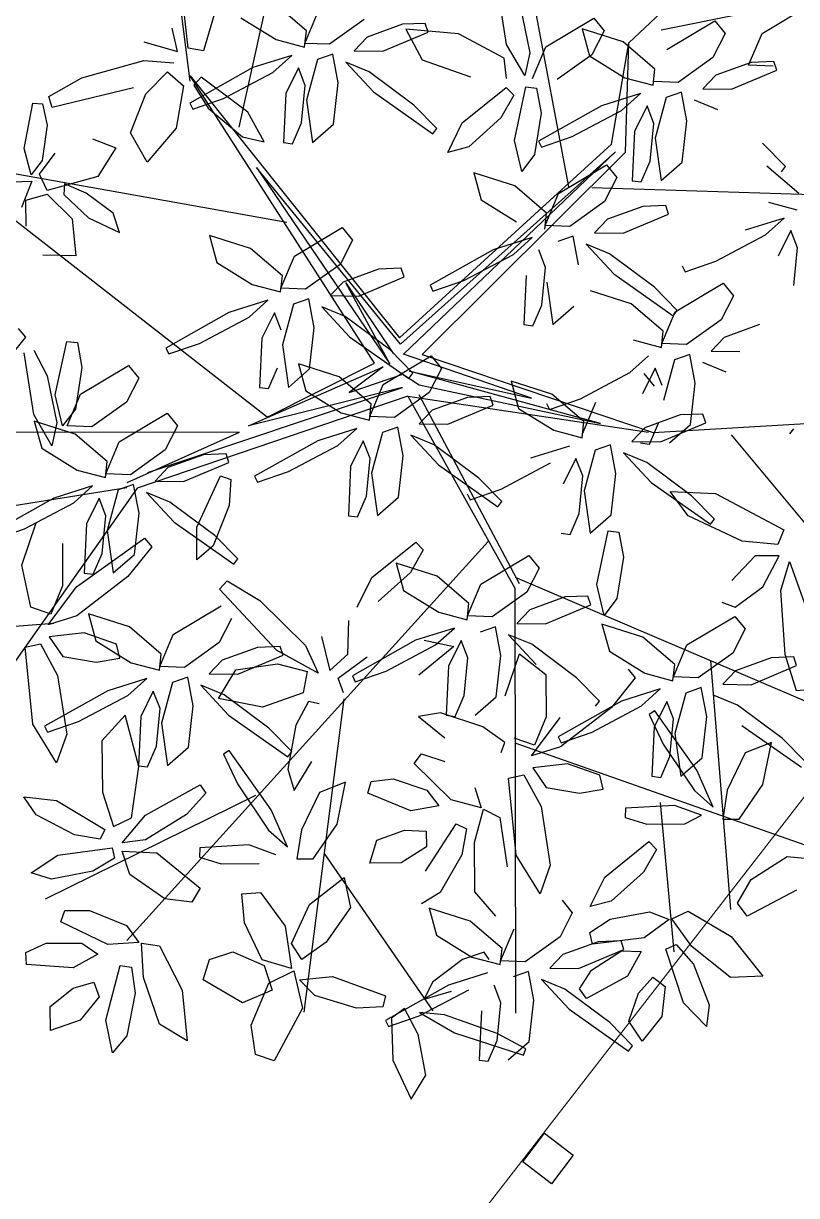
# Model space of a CAD drawing. Header units: metres. Extents: x 141303 to 146299, y 125960 to 127091.
# Drawn here: x 145064 to 145070.43, y 126083.47 to 126093.21 of the extents above; entities that cross this region are included whole.
import ezdxf

# ---------------------------------------------------------------- set-up
doc = ezdxf.new("R2010")
doc.units = ezdxf.units.M
doc.header["$MEASUREMENT"] = 0
doc.layers.add('ELEVATION', color=7, linetype='Continuous', lineweight=20)
doc.layers.add('new column', color=4, linetype='Continuous', lineweight=25)
doc.layers.add('FURNITURE', color=6, linetype='Continuous')
doc.layers.get('0').off()

# ---------------------------------------------------------------- blocks, each defined once
blk = doc.blocks.new('tree_plan2-flat-1')
at = {"color": 44}
for p, q in [((-5639.91, 1975.06), (-5672.85, 2124.6)), ((-5743.04, 1990.53), (-5718.69, 2119.45)), ((-5758.8, 2004.28), (-5774.56, 2103.98)), ((-5622.6, 2020.5), (-5588.52, 2054.58)), ((-5612.69, 2024.9), (-5561.12, 2036.94)), ((-5627.02, 1988.81), (-5622.6, 2020.5)), ((-5622.6, 1986.42), (-5622.6, 2020.5)), ((-5698.64, 1918.33), (-5758.8, 2006)), ((-5758.8, 2006), (-5691.11, 1926.39)), ((-5691.11, 1926.39), (-5627.02, 1988.81)), ((-5727.29, 1961.3), (-5880.56, 1983.65)), ((-5625.7, 1986.4), (-5690.77, 1924.45)), ((-5689.73, 1921.33), (-5625.7, 1986.4)), ((-5683.96, 1921.49), (-5622.6, 1986.42)), ((-5690.77, 1924.45), (-5737.25, 1978.12)), ((-5737.25, 1978.12), (-5693.89, 1918.26)), ((-5632.75, 1975.06), (-5545.37, 1975.06)), ((-5731.56, 1900.45), (-5814.67, 1961.3)), ((-5693.89, 1918.26), (-5708.36, 1943.04)), ((-5708.36, 1943.04), (-5692.85, 1921.33)), ((-5649.49, 1908.94), (-5689.73, 1921.33)), ((-5683.96, 1921.49), (-5611.26, 1899.42)), ((-5737.25, 1897.59), (-5695.92, 1917.22)), ((-5731.56, 1900.45), (-5698.64, 1918.33)), ((-5695.92, 1917.22), (-5706.28, 1908.94)), ((-5706.28, 1908.94), (-5689.73, 1915.14)), ((-5689.73, 1915.14), (-5684.58, 1912.01)), ((-5687.7, 1916.18), (-5649.49, 1908.94)), ((-5627.79, 1901.71), (-5687.7, 1916.18)), ((-5768.22, 1882.08), (-5689.73, 1911.02)), ((-5689.73, 1911.02), (-5737.25, 1897.59)), ((-5684.58, 1912.01), (-5627.79, 1901.71)), ((-5687.99, 1908.29), (-5771.37, 1877.06)), ((-5687.99, 1908.29), (-5652.8, 1849.57)), ((-5687.99, 1908.29), (-5612.69, 1899.42)), ((-5684.58, 1908.94), (-5651.52, 1851.11)), ((-5611.26, 1899.42), (-5553.96, 1904.58)), ((-5586.91, 1899.42), (-5512.42, 1815.19)), ((-5893.45, 1890.83), (-5740.04, 1895.54)), ((-5774.56, 1878.79), (-5740.04, 1895.54)), ((-5774.56, 1877.08), (-5881.99, 1856.45)), ((-5771.37, 1877.06), (-5836.15, 1779.1)), ((-5661.62, 1863.88), (-5770.26, 1736.12)), ((-5652.8, 1853.01), (-5521.01, 1801.44)), ((-5652.8, 1849.57), (-5648.5, 1717.21)), ((-5796.04, 1834.1), (-5876.26, 1825.51)), ((-5591.2, 1828.95), (-5582.61, 1751.59)), ((-5704.98, 1813.45), (-5714.4, 1715.5)), ((-5651.37, 1801.44), (-5553.96, 1770.5)), ((-5731.58, 1782.53), (-5796.04, 1748.16)), ((-5605.53, 1784.25), (-5599.8, 1737.84)), ((-5709.62, 1765.15), (-5674.29, 1717.21))]:
    blk.add_line(p, q, dxfattribs=at)
at = {"color": 62}
for p, q in [((-5660.62, 2018.8), (-5664.28, 2037.99)), ((-5656.82, 2031.02), (-5653.35, 2016.41)), ((-5648.35, 2018.49), (-5633.68, 2027.87)), ((-5633.68, 2027.87), (-5630.37, 2024.03)), ((-5693.19, 2024.09), (-5704.13, 2019.73)), ((-5686.13, 2024.57), (-5693.19, 2024.09)), ((-5685.19, 2021.91), (-5686.13, 2024.57)), ((-5624.41, 2020.78), (-5637.27, 2024.42)), ((-5637.27, 2024.42), (-5634.68, 2016.07)), ((-5630.37, 2024.03), (-5633.95, 2016.42)), ((-5699.12, 2015.52), (-5685.19, 2021.91)), ((-5675.67, 2021.64), (-5692.11, 2022.58)), ((-5692.11, 2022.58), (-5686.79, 2013.19)), ((-5661.2, 2014.47), (-5675.67, 2021.64)), ((-5654.69, 2009.27), (-5660.62, 2018.8)), ((-5653.35, 2016.41), (-5654.69, 2009.27)), ((-5652.23, 2008.43), (-5648.35, 2018.49)), ((-5633.95, 2016.42), (-5644.54, 2008.37)), ((-5708.01, 2015.37), (-5699.12, 2015.52)), ((-5686.79, 2013.19), (-5671.57, 2008.37)), ((-5660.35, 2008.26), (-5661.2, 2014.47)), ((-5673.66, 1993.96), (-5660.33, 2005.43)), ((-5660.33, 2005.43), (-5657.9, 2003.1)), ((-5657.28, 1989.01), (-5654.24, 2005.75)), ((-5654.24, 2005.75), (-5650.87, 2005.48)), ((-5650.87, 2005.48), (-5649.22, 1997.75)), ((-5728.92, 2001.42), (-5729.14, 1986.1)), ((-5701.61, 2002.76), (-5682.72, 1990.32)), ((-5657.9, 2003.1), (-5661.67, 1995.88)), ((-5722.38, 1999.56), (-5720.13, 1986.39)), ((-5649.22, 1997.75), (-5650.85, 1984.78)), ((-5630.46, 2000.66), (-5649.81, 1988.96)), ((-5639.29, 1990.76), (-5624.17, 1999.39)), ((-5677.91, 1984.63), (-5673.66, 1993.96)), ((-5661.67, 1995.88), (-5671.42, 1986.53)), ((-5726.34, 1985.8), (-5723.73, 1992.38)), ((-5720.13, 1986.39), (-5713.71, 1992.32)), ((-5682.72, 1990.32), (-5681.51, 1991.99)), ((-5648.82, 1987.15), (-5639.29, 1990.76)), ((-5654.67, 1979.4), (-5657.28, 1989.01)), ((-5649.81, 1988.96), (-5648.82, 1987.15)), ((-5729.14, 1986.1), (-5726.34, 1985.8)), ((-5671.42, 1986.53), (-5677.91, 1984.63)), ((-5650.85, 1984.78), (-5654.67, 1979.4)), ((-5642.98, 1972.9), (-5628.32, 1982.27)), ((-5628.32, 1982.27), (-5625, 1978.44)), ((-5656.74, 1974.9), (-5669.6, 1978.54)), ((-5669.6, 1978.54), (-5667.01, 1970.19)), ((-5625, 1978.44), (-5628.58, 1970.82)), ((-5646.53, 1966.69), (-5656.74, 1974.9)), ((-5646.86, 1962.83), (-5642.98, 1972.9)), ((-5667.01, 1970.19), (-5655.8, 1963.71)), ((-5628.58, 1970.82), (-5639.18, 1962.78)), ((-5646.93, 1961.64), (-5646.53, 1966.69)), ((-5627.55, 1965.35), (-5631.43, 1960.99)), ((-5639.18, 1962.78), (-5646.86, 1962.83)), ((-5724.66, 1950.81), (-5710, 1960.18)), ((-5710, 1960.18), (-5706.68, 1956.35)), ((-5650.84, 1958.93), (-5662.8, 1954.77)), ((-5656.5, 1953.5), (-5650.84, 1958.93)), ((-5638.06, 1959.74), (-5642.79, 1957.93)), ((-5636.1, 1950.85), (-5638.06, 1959.74)), ((-5626.59, 1954.6), (-5633.93, 1957.38)), ((-5633.93, 1957.38), (-5625.03, 1948.38)), ((-5706.68, 1956.35), (-5710.27, 1948.73)), ((-5662.8, 1954.77), (-5682.14, 1943.07)), ((-5646.39, 1949.74), (-5648.65, 1955.13)), ((-5728.21, 1944.6), (-5738.43, 1952.81)), ((-5728.54, 1940.74), (-5724.66, 1950.81)), ((-5671.63, 1944.87), (-5656.5, 1953.5)), ((-5710.27, 1948.73), (-5720.86, 1940.68)), ((-5698.3, 1947.62), (-5709.23, 1943.26)), ((-5691.24, 1948.1), (-5698.3, 1947.62)), ((-5690.3, 1945.44), (-5691.24, 1948.1)), ((-5728.61, 1939.55), (-5728.21, 1944.6)), ((-5709.23, 1943.26), (-5713.12, 1938.9)), ((-5704.22, 1939.04), (-5690.3, 1945.44)), ((-5682.14, 1943.07), (-5681.16, 1941.26)), ((-5681.16, 1941.26), (-5671.63, 1944.87)), ((-5737.48, 1941.61), (-5728.61, 1939.55)), ((-5720.86, 1940.68), (-5728.54, 1940.74)), ((-5732.52, 1936.84), (-5744.48, 1932.68)), ((-5738.18, 1931.41), (-5732.52, 1936.84)), ((-5724.47, 1935.84), (-5727.48, 1923.09)), ((-5719.74, 1937.65), (-5724.47, 1935.84)), ((-5717.79, 1928.76), (-5719.74, 1937.65)), ((-5713.12, 1938.9), (-5704.22, 1939.04)), ((-5730.34, 1933.03), (-5734.03, 1924.94)), ((-5728.07, 1927.65), (-5730.34, 1933.03)), ((-5708.27, 1932.51), (-5715.61, 1935.29)), ((-5715.61, 1935.29), (-5706.71, 1926.28)), ((-5693.97, 1922.57), (-5708.27, 1932.51)), ((-5718.81, 1915.85), (-5717.79, 1928.76)), ((-5734.03, 1924.94), (-5734.25, 1909.62)), ((-5706.71, 1926.28), (-5687.83, 1913.85)), ((-5727.48, 1923.09), (-5725.24, 1909.91)), ((-5695.73, 1911.72), (-5681.07, 1921.09)), ((-5686.62, 1915.52), (-5693.97, 1922.57)), ((-5681.07, 1921.09), (-5677.75, 1917.26)), ((-5709.5, 1913.72), (-5722.35, 1917.36)), ((-5722.35, 1917.36), (-5719.76, 1909.01)), ((-5677.75, 1917.26), (-5681.34, 1909.64)), ((-5731.44, 1909.33), (-5728.84, 1915.91)), ((-5725.24, 1909.91), (-5718.81, 1915.85)), ((-5699.28, 1905.52), (-5709.5, 1913.72)), ((-5687.83, 1913.85), (-5686.62, 1915.52)), ((-5699.61, 1901.65), (-5695.73, 1911.72)), ((-5734.25, 1909.62), (-5731.44, 1909.33)), ((-5719.76, 1909.01), (-5708.55, 1902.53)), ((-5681.34, 1909.64), (-5691.93, 1901.6)), ((-5669.37, 1908.53), (-5680.3, 1904.17)), ((-5675.29, 1899.96), (-5661.37, 1906.35)), ((-5662.31, 1909.01), (-5669.37, 1908.53)), ((-5661.37, 1906.35), (-5662.31, 1909.01)), ((-5699.68, 1900.46), (-5699.28, 1905.52)), ((-5680.3, 1904.17), (-5684.19, 1899.81)), ((-5762.75, 1900.7), (-5759.43, 1896.87)), ((-5708.55, 1902.53), (-5699.68, 1900.46)), ((-5691.93, 1901.6), (-5699.61, 1901.65)), ((-5684.19, 1899.81), (-5675.29, 1899.96)), ((-5759.43, 1896.87), (-5763.02, 1889.25)), ((-5703.59, 1897.75), (-5715.55, 1893.59)), ((-5709.25, 1892.32), (-5703.59, 1897.75)), ((-5695.54, 1896.75), (-5698.55, 1884)), ((-5690.81, 1898.56), (-5695.54, 1896.75)), ((-5688.86, 1889.67), (-5690.81, 1898.56)), ((-5679.34, 1893.42), (-5686.68, 1896.2)), ((-5686.68, 1896.2), (-5677.78, 1887.2)), ((-5715.55, 1893.59), (-5734.9, 1881.9)), ((-5724.38, 1883.69), (-5709.25, 1892.32)), ((-5701.41, 1893.95), (-5705.1, 1885.85)), ((-5699.14, 1888.57), (-5701.41, 1893.95)), ((-5665.05, 1883.48), (-5679.34, 1893.42)), ((-5751.05, 1888.14), (-5761.98, 1883.78)), ((-5743.99, 1888.62), (-5751.05, 1888.14)), ((-5743.05, 1885.96), (-5743.99, 1888.62)), ((-5699.91, 1876.82), (-5699.14, 1888.57)), ((-5689.88, 1876.76), (-5688.86, 1889.67)), ((-5756.97, 1879.56), (-5743.05, 1885.96)), ((-5705.1, 1885.85), (-5705.32, 1870.54)), ((-5752.42, 1865.54), (-5745.5, 1881.71)), ((-5745.5, 1881.71), (-5742.29, 1880.68)), ((-5742.29, 1880.68), (-5742.5, 1872.54)), ((-5734.9, 1881.9), (-5733.91, 1880.08)), ((-5733.91, 1880.08), (-5724.38, 1883.69)), ((-5698.55, 1884), (-5696.31, 1870.83)), ((-5765.87, 1879.42), (-5756.97, 1879.56)), ((-5668.53, 1878.5), (-5667.54, 1876.68)), ((-5768.36, 1875.81), (-5759.46, 1866.8)), ((-5702.51, 1870.24), (-5699.91, 1876.82)), ((-5696.31, 1870.83), (-5689.88, 1876.76)), ((-5746.73, 1863.09), (-5761.03, 1873.03)), ((-5742.5, 1872.54), (-5747.14, 1859.85)), ((-5705.32, 1870.54), (-5702.51, 1870.24)), ((-5759.46, 1866.8), (-5740.58, 1854.37)), ((-5752.14, 1855.29), (-5752.42, 1865.54)), ((-5739.37, 1856.04), (-5746.73, 1863.09)), ((-5697.45, 1851.49), (-5684.13, 1862.97)), ((-5684.13, 1862.97), (-5681.69, 1860.63)), ((-5747.14, 1859.85), (-5752.14, 1855.29)), ((-5681.69, 1860.63), (-5685.46, 1853.41)), ((-5740.58, 1854.37), (-5739.37, 1856.04)), ((-5677.16, 1852.54), (-5690.02, 1856.18)), ((-5690.02, 1856.18), (-5687.43, 1847.83)), ((-5701.71, 1842.16), (-5697.45, 1851.49)), ((-5685.46, 1853.41), (-5695.21, 1844.06)), ((-5666.95, 1844.34), (-5677.16, 1852.54)), ((-5744.77, 1846.46), (-5742.42, 1849.14)), ((-5742.42, 1849.14), (-5732.1, 1843.3)), ((-5687.43, 1847.83), (-5676.22, 1841.35)), ((-5667.28, 1840.47), (-5663.4, 1850.54)), ((-5726.37, 1828.02), (-5744.77, 1846.46)), ((-5667.35, 1839.29), (-5666.95, 1844.34)), ((-5758.7, 1831.85), (-5744.03, 1841.22)), ((-5732.1, 1843.3), (-5717.42, 1829.66)), ((-5676.22, 1841.35), (-5667.35, 1839.29)), ((-5740.71, 1837.39), (-5744.3, 1829.77)), ((-5762.24, 1825.64), (-5772.46, 1833.85)), ((-5762.58, 1821.78), (-5758.7, 1831.85)), ((-5744.3, 1829.77), (-5754.89, 1821.72)), ((-5732.33, 1828.66), (-5743.27, 1824.3)), ((-5738.26, 1820.08), (-5724.33, 1826.48)), ((-5725.27, 1829.14), (-5732.33, 1828.66)), ((-5724.33, 1826.48), (-5725.27, 1829.14)), ((-5771.51, 1822.65), (-5762.65, 1820.59)), ((-5762.65, 1820.59), (-5762.24, 1825.64)), ((-5743.27, 1824.3), (-5747.15, 1819.94)), ((-5738.91, 1821.5), (-5725.96, 1823.71)), ((-5754.89, 1821.72), (-5762.58, 1821.78)), ((-5753.77, 1818.69), (-5758.51, 1816.88)), ((-5751.82, 1809.8), (-5753.77, 1818.69)), ((-5747.15, 1819.94), (-5738.26, 1820.08)), ((-5743.96, 1812.34), (-5738.91, 1821.5)), ((-5758.51, 1816.88), (-5761.52, 1804.13)), ((-5742.31, 1813.55), (-5749.65, 1816.33)), ((-5749.65, 1816.33), (-5740.75, 1807.32)), ((-5717.75, 1814.99), (-5730.25, 1810.08)), ((-5787.34, 1803.82), (-5772.22, 1812.45)), ((-5762.11, 1808.69), (-5764.37, 1814.07)), ((-5730.25, 1810.08), (-5743.96, 1812.34)), ((-5728.01, 1803.61), (-5742.31, 1813.55)), ((-5762.87, 1796.95), (-5762.11, 1808.69)), ((-5752.85, 1796.89), (-5751.82, 1809.8)), ((-5772.87, 1806.23), (-5779.87, 1798.01)), ((-5768.13, 1790.46), (-5772.87, 1806.23)), ((-5768.06, 1805.98), (-5768.28, 1790.66)), ((-5761.52, 1804.13), (-5759.27, 1790.96)), ((-5740.75, 1807.32), (-5721.86, 1794.89)), ((-5719.67, 1804.8), (-5721.72, 1791.02)), ((-5793.8, 1790.8), (-5801.58, 1802.6)), ((-5797.86, 1802.02), (-5796.87, 1800.21)), ((-5796.87, 1800.21), (-5787.34, 1803.82)), ((-5720.65, 1796.56), (-5728.01, 1803.61)), ((-5790.88, 1799.75), (-5793.8, 1790.8)), ((-5779.87, 1798.01), (-5779.18, 1782.06)), ((-5765.48, 1790.37), (-5762.87, 1796.95)), ((-5759.27, 1790.96), (-5752.85, 1796.89)), ((-5740.21, 1796.25), (-5741.9, 1795.08)), ((-5741.9, 1795.08), (-5737.31, 1785.99)), ((-5726.53, 1778.25), (-5740.21, 1796.25)), ((-5721.86, 1794.89), (-5720.65, 1796.56)), ((-5769.9, 1774.4), (-5768.13, 1790.46)), ((-5768.28, 1790.66), (-5765.48, 1790.37)), ((-5721.72, 1791.02), (-5719.54, 1784.44)), ((-5737.31, 1785.99), (-5727.13, 1771.85)), ((-5765.64, 1775.35), (-5748.86, 1785.35)), ((-5747.01, 1782.76), (-5752.86, 1775.96)), ((-5748.86, 1785.35), (-5747.01, 1782.76)), ((-5799.65, 1774.43), (-5803.66, 1779.89)), ((-5803.66, 1779.89), (-5793.44, 1779.08)), ((-5793.44, 1779.08), (-5778.1, 1770.5)), ((-5779.18, 1782.06), (-5775.44, 1771.48)), ((-5772.56, 1766.51), (-5765.64, 1775.35)), ((-5752.86, 1775.96), (-5765.39, 1767.69)), ((-5721.14, 1766.79), (-5726.53, 1778.25)), ((-5787.53, 1768.48), (-5799.65, 1774.43)), ((-5775.44, 1771.48), (-5769.9, 1774.4)), ((-5727.13, 1771.85), (-5721.14, 1766.79)), ((-5779.46, 1767.41), (-5787.53, 1768.48)), ((-5778.1, 1770.5), (-5779.46, 1767.41)), ((-5765.39, 1767.69), (-5772.56, 1766.51)), ((-5733.13, 1767.04), (-5748.38, 1765.64)), ((-5800.62, 1756.26), (-5792.48, 1762)), ((-5794.25, 1754.51), (-5800.62, 1756.26)), ((-5801.51, 1731.41), (-5795.33, 1734.5)), ((-5801.18, 1727.66), (-5801.51, 1731.41)), ((-5793.07, 1707.34), (-5793.46, 1714.81))]:
    blk.add_line(p, q, dxfattribs=at)
at = {"color": 60}
for p, q in [((-5748.85, 2037.25), (-5754.88, 2013.9)), ((-5723.1, 2021.08), (-5733.32, 2029.28)), ((-5723.44, 2017.21), (-5719.56, 2027.28)), ((-5759.7, 2014.64), (-5761.33, 2025.74)), ((-5743.59, 2024.57), (-5732.37, 2018.09)), ((-5705.16, 2025.21), (-5715.75, 2017.16)), ((-5763.03, 2013.47), (-5764.89, 2020.71)), ((-5723.51, 2016.03), (-5723.1, 2021.08)), ((-5704.13, 2019.73), (-5708.01, 2015.37)), ((-5773.62, 2016.11), (-5763.03, 2013.47)), ((-5732.37, 2018.09), (-5723.51, 2016.03)), ((-5715.75, 2017.16), (-5723.44, 2017.21)), ((-5754.88, 2013.9), (-5759.7, 2014.64)), ((-5727.42, 2013.31), (-5739.37, 2009.15)), ((-5733.08, 2007.88), (-5727.42, 2013.31)), ((-5719.37, 2012.31), (-5722.38, 1999.56)), ((-5714.63, 2014.12), (-5719.37, 2012.31)), ((-5712.68, 2005.23), (-5714.63, 2014.12)), ((-5792.51, 2004.31), (-5773.4, 2010.36)), ((-5773.4, 2010.36), (-5764, 2009.87)), ((-5739.37, 2009.15), (-5758.72, 1997.46)), ((-5725.23, 2009.51), (-5728.92, 2001.42)), ((-5722.97, 2004.13), (-5725.23, 2009.51)), ((-5703.17, 2008.99), (-5710.51, 2011.76)), ((-5710.51, 2011.76), (-5701.61, 2002.76)), ((-5688.87, 1999.04), (-5703.17, 2008.99)), ((-5772.43, 1999.99), (-5765.98, 2007.05)), ((-5765.98, 2007.05), (-5760.8, 2002.83)), ((-5755.38, 2005.66), (-5757.56, 2003.09)), ((-5740.53, 1995.24), (-5755.38, 2005.66)), ((-5748.2, 1999.25), (-5733.08, 2007.88)), ((-5713.71, 1992.32), (-5712.68, 2005.23)), ((-5802.68, 1998.21), (-5792.51, 2004.31)), ((-5776.39, 2001.76), (-5801.5, 1994.85)), ((-5760.8, 2002.83), (-5762.7, 1989.54)), ((-5757.56, 2003.09), (-5752.89, 1996.13)), ((-5723.73, 1992.38), (-5722.97, 2004.13)), ((-5801.5, 1994.85), (-5802.68, 1998.21)), ((-5776.9, 1987.63), (-5772.43, 1999.99)), ((-5757.73, 1995.64), (-5748.2, 1999.25)), ((-5681.51, 1991.99), (-5688.87, 1999.04)), ((-5809.86, 1981.71), (-5807.5, 1996)), ((-5807.5, 1996), (-5804.49, 1995.82)), ((-5804.49, 1995.82), (-5802.87, 1989.27)), ((-5758.72, 1997.46), (-5757.73, 1995.64)), ((-5752.89, 1996.13), (-5741.91, 1987.55)), ((-5735.11, 1986.2), (-5740.53, 1995.24)), ((-5802.87, 1989.27), (-5804.05, 1978.22)), ((-5771.43, 1978.72), (-5776.9, 1987.63)), ((-5762.7, 1989.54), (-5771.43, 1978.72)), ((-5741.91, 1987.55), (-5735.11, 1986.2)), ((-5788.64, 1985.4), (-5781.27, 1982.84)), ((-5807.34, 1973.58), (-5809.86, 1981.71)), ((-5804.79, 1973.94), (-5800.12, 1980.59)), ((-5781.27, 1982.84), (-5786.62, 1973.77)), ((-5804.05, 1978.22), (-5807.34, 1973.58)), ((-5802.22, 1968.92), (-5804.79, 1973.94)), ((-5786.62, 1973.77), (-5802.22, 1968.92)), ((-5813.28, 1971.25), (-5807.13, 1971.64)), ((-5807.13, 1971.64), (-5810.09, 1963.41)), ((-5796.87, 1971.12), (-5797.03, 1967.78)), ((-5790.12, 1968.44), (-5796.87, 1971.12)), ((-5781.48, 1962.46), (-5790.12, 1968.44)), ((-5808.83, 1965.69), (-5802.16, 1967.74)), ((-5808.44, 1957.63), (-5808.83, 1965.69)), ((-5802.16, 1967.74), (-5794.14, 1960.34)), ((-5797.03, 1967.78), (-5789.08, 1960.79)), ((-5779.28, 1956.48), (-5781.48, 1962.46)), ((-5794.14, 1960.34), (-5792.73, 1948.85)), ((-5789.08, 1960.79), (-5779.28, 1956.48)), ((-5738.43, 1952.81), (-5751.28, 1956.45)), ((-5751.28, 1956.45), (-5748.69, 1948.1)), ((-5792.73, 1948.85), (-5802.92, 1948.68)), ((-5748.69, 1948.1), (-5737.48, 1941.61)), ((-5744.48, 1932.68), (-5763.82, 1920.98)), ((-5753.31, 1922.78), (-5738.18, 1931.41)), ((-5809.91, 1925.68), (-5807.56, 1922.99)), ((-5807.56, 1922.99), (-5814.72, 1913.54)), ((-5797.77, 1905.36), (-5794.72, 1922.1)), ((-5794.72, 1922.1), (-5791.35, 1921.83)), ((-5791.35, 1921.83), (-5789.71, 1914.1)), ((-5763.82, 1920.98), (-5762.84, 1919.17)), ((-5762.84, 1919.17), (-5753.31, 1922.78)), ((-5804.23, 1898.99), (-5807.88, 1918.18)), ((-5804.81, 1919.02), (-5800.43, 1911.21)), ((-5789.71, 1914.1), (-5791.33, 1901.13)), ((-5789.87, 1905.85), (-5775.21, 1915.23)), ((-5775.21, 1915.23), (-5771.89, 1911.39)), ((-5800.43, 1911.21), (-5796.95, 1896.6)), ((-5771.89, 1911.39), (-5775.47, 1903.78)), ((-5795.16, 1895.75), (-5797.77, 1905.36)), ((-5793.75, 1895.78), (-5789.87, 1905.85)), ((-5775.47, 1903.78), (-5786.07, 1895.73)), ((-5798.29, 1889.46), (-5804.23, 1898.99)), ((-5791.33, 1901.13), (-5795.16, 1895.75)), ((-5777.42, 1891.33), (-5762.75, 1900.7)), ((-5791.18, 1893.33), (-5804.04, 1896.97)), ((-5804.04, 1896.97), (-5801.45, 1888.62)), ((-5796.95, 1896.6), (-5798.29, 1889.46)), ((-5786.07, 1895.73), (-5793.75, 1895.78)), ((-5780.96, 1885.12), (-5791.18, 1893.33)), ((-5801.45, 1888.62), (-5790.23, 1882.13)), ((-5781.29, 1881.26), (-5777.42, 1891.33)), ((-5763.02, 1889.25), (-5773.61, 1881.2)), ((-5781.37, 1880.07), (-5780.96, 1885.12)), ((-5790.23, 1882.13), (-5781.37, 1880.07)), ((-5773.61, 1881.2), (-5781.29, 1881.26)), ((-5761.98, 1883.78), (-5765.87, 1879.42)), ((-5785.27, 1877.36), (-5797.23, 1873.2)), ((-5790.94, 1871.93), (-5785.27, 1877.36)), ((-5772.49, 1878.17), (-5777.23, 1876.36)), ((-5770.54, 1869.28), (-5772.49, 1878.17)), ((-5783.09, 1873.55), (-5786.78, 1865.46)), ((-5780.82, 1868.17), (-5783.09, 1873.55)), ((-5777.23, 1876.36), (-5780.24, 1863.61)), ((-5761.03, 1873.03), (-5768.36, 1875.81)), ((-5797.23, 1873.2), (-5816.58, 1861.5)), ((-5806.06, 1863.3), (-5790.94, 1871.93)), ((-5781.59, 1856.43), (-5780.82, 1868.17)), ((-5771.57, 1856.37), (-5770.54, 1869.28)), ((-5815.59, 1859.69), (-5806.06, 1863.3)), ((-5806.56, 1852.03), (-5802.5, 1865.33)), ((-5786.78, 1865.46), (-5787, 1850.14)), ((-5780.24, 1863.61), (-5777.99, 1850.44)), ((-5794.09, 1859.1), (-5793.63, 1845.97)), ((-5789.3, 1845.81), (-5768.58, 1861.6)), ((-5766.23, 1858.92), (-5773.39, 1849.46)), ((-5768.58, 1861.6), (-5766.23, 1858.92)), ((-5784.2, 1849.85), (-5781.59, 1856.43)), ((-5777.99, 1850.44), (-5771.57, 1856.37)), ((-5803.35, 1839), (-5806.56, 1852.03)), ((-5773.39, 1849.46), (-5788.86, 1836.71)), ((-5787, 1850.14), (-5784.2, 1849.85)), ((-5797.76, 1833.66), (-5789.3, 1845.81)), ((-5793.63, 1845.97), (-5796.97, 1837.01)), ((-5796.97, 1837.01), (-5803.35, 1839)), ((-5772.46, 1833.85), (-5785.32, 1837.49)), ((-5785.32, 1837.49), (-5782.73, 1829.14)), ((-5788.86, 1836.71), (-5797.76, 1833.66)), ((-5786.5, 1831.47), (-5797.32, 1829.95)), ((-5797.32, 1829.95), (-5792.88, 1823.93)), ((-5776.33, 1828.26), (-5786.5, 1831.47)), ((-5804.72, 1826.51), (-5799.96, 1827.63)), ((-5801.58, 1802.6), (-5804.72, 1826.51)), ((-5799.96, 1827.63), (-5794.32, 1817.94)), ((-5782.73, 1829.14), (-5771.51, 1822.65)), ((-5775.14, 1823.92), (-5776.33, 1828.26)), ((-5792.88, 1823.93), (-5782.47, 1822.51)), ((-5782.47, 1822.51), (-5775.14, 1823.92)), ((-5794.32, 1817.94), (-5790.88, 1799.75)), ((-5766.56, 1817.88), (-5778.51, 1813.72)), ((-5772.22, 1812.45), (-5766.56, 1817.88)), ((-5778.51, 1813.72), (-5797.86, 1802.02)), ((-5764.37, 1814.07), (-5768.06, 1805.98))]:
    blk.add_line(p, q, dxfattribs=at)
at = {"color": 64}
for p, q in [((-5581.22, 2024.73), (-5566.56, 2034.1)), ((-5610.65, 2018.78), (-5595.98, 2028.16)), ((-5595.98, 2028.16), (-5592.66, 2024.32)), ((-5592.66, 2024.32), (-5596.25, 2016.71)), ((-5585.1, 2014.66), (-5581.22, 2024.73)), ((-5614.19, 2012.58), (-5624.41, 2020.78)), ((-5634.68, 2016.07), (-5623.46, 2009.59)), ((-5596.25, 2016.71), (-5606.84, 2008.66)), ((-5577.22, 2016.07), (-5584.28, 2015.59)), ((-5576.28, 2013.41), (-5577.22, 2016.07)), ((-5614.6, 2007.53), (-5614.19, 2012.58)), ((-5584.28, 2015.59), (-5595.22, 2011.23)), ((-5590.21, 2007.02), (-5576.28, 2013.41)), ((-5577.42, 2014.61), (-5585.1, 2014.66)), ((-5623.46, 2009.59), (-5614.6, 2007.53)), ((-5606.84, 2008.66), (-5614.53, 2008.72)), ((-5595.22, 2011.23), (-5599.1, 2006.87)), ((-5605.72, 2005.62), (-5610.46, 2003.82)), ((-5603.77, 1996.73), (-5605.72, 2005.62)), ((-5599.1, 2006.87), (-5590.21, 2007.02)), ((-5618.51, 2004.82), (-5630.46, 2000.66)), ((-5624.17, 1999.39), (-5618.51, 2004.82)), ((-5610.46, 2003.82), (-5613.47, 1991.06)), ((-5594.26, 2000.49), (-5601.6, 2003.26)), ((-5616.32, 2001.01), (-5620.01, 1992.92)), ((-5614.06, 1995.63), (-5616.32, 2001.01)), ((-5614.82, 1983.88), (-5614.06, 1995.63)), ((-5604.8, 1983.82), (-5603.77, 1996.73)), ((-5620.01, 1992.92), (-5620.23, 1977.6)), ((-5613.47, 1991.06), (-5611.22, 1977.89)), ((-5617.43, 1977.3), (-5614.82, 1983.88)), ((-5611.22, 1977.89), (-5604.8, 1983.82)), ((-5620.23, 1977.6), (-5617.43, 1977.3)), ((-5616.61, 1969.71), (-5627.55, 1965.35)), ((-5609.55, 1970.19), (-5616.61, 1969.71)), ((-5608.62, 1967.53), (-5609.55, 1970.19)), ((-5622.54, 1961.14), (-5608.62, 1967.53)), ((-5631.43, 1960.99), (-5622.54, 1961.14)), ((-5593.35, 1953.37), (-5578.22, 1962)), ((-5612.29, 1944.66), (-5626.59, 1954.6)), ((-5603.86, 1951.57), (-5602.88, 1949.76)), ((-5602.88, 1949.76), (-5593.35, 1953.37)), ((-5652.35, 1947.03), (-5652.56, 1931.72)), ((-5647.16, 1938), (-5646.39, 1949.74)), ((-5625.03, 1948.38), (-5606.15, 1935.94)), ((-5605.54, 1937.21), (-5590.88, 1946.58)), ((-5590.88, 1946.58), (-5587.56, 1942.75)), ((-5645.8, 1945.18), (-5643.56, 1932.01)), ((-5619.31, 1939.21), (-5632.16, 1942.85)), ((-5604.93, 1937.61), (-5612.29, 1944.66)), ((-5609.09, 1931.01), (-5619.31, 1939.21)), ((-5587.56, 1942.75), (-5591.15, 1935.14)), ((-5649.76, 1931.42), (-5647.16, 1938)), ((-5643.56, 1932.01), (-5637.13, 1937.94)), ((-5609.42, 1927.14), (-5605.54, 1937.21)), ((-5606.15, 1935.94), (-5604.93, 1937.61)), ((-5591.15, 1935.14), (-5601.74, 1927.09)), ((-5579.18, 1934.02), (-5590.11, 1929.66)), ((-5652.56, 1931.72), (-5649.76, 1931.42)), ((-5609.49, 1925.96), (-5609.09, 1931.01)), ((-5590.11, 1929.66), (-5594, 1925.3)), ((-5618.36, 1928.02), (-5609.49, 1925.96)), ((-5601.74, 1927.09), (-5609.42, 1927.14)), ((-5594, 1925.3), (-5585.1, 1925.45)), ((-5619.06, 1917.81), (-5613.4, 1923.25)), ((-5605.35, 1922.24), (-5608.36, 1909.49)), ((-5600.62, 1924.05), (-5605.35, 1922.24)), ((-5598.67, 1915.16), (-5600.62, 1924.05)), ((-5589.15, 1918.92), (-5596.49, 1921.69)), ((-5634.19, 1909.18), (-5619.06, 1917.81)), ((-5611.22, 1919.44), (-5614.91, 1911.35)), ((-5614.7, 1917.69), (-5611.38, 1913.86)), ((-5608.95, 1914.06), (-5611.22, 1919.44)), ((-5643.13, 1910.32), (-5655.99, 1913.96)), ((-5655.99, 1913.96), (-5653.4, 1905.61)), ((-5599.69, 1902.25), (-5598.67, 1915.16)), ((-5632.91, 1902.12), (-5643.13, 1910.32)), ((-5644.7, 1907.39), (-5643.72, 1905.58)), ((-5643.72, 1905.58), (-5634.19, 1909.18)), ((-5633.25, 1898.25), (-5629.37, 1908.32)), ((-5653.4, 1905.61), (-5642.18, 1899.13)), ((-5603, 1905.13), (-5613.94, 1900.77)), ((-5608.92, 1896.56), (-5595, 1902.95)), ((-5595.94, 1905.61), (-5603, 1905.13)), ((-5595, 1902.95), (-5595.94, 1905.61)), ((-5642.18, 1899.13), (-5633.32, 1897.07)), ((-5633.32, 1897.07), (-5632.91, 1902.12)), ((-5613.94, 1900.77), (-5617.82, 1896.41)), ((-5612.32, 1895.73), (-5609.72, 1902.31)), ((-5606.12, 1896.32), (-5599.69, 1902.25)), ((-5617.82, 1896.41), (-5608.92, 1896.56)), ((-5615.13, 1896.03), (-5612.32, 1895.73)), ((-5637.22, 1894.36), (-5649.18, 1890.19)), ((-5629.18, 1893.35), (-5632.19, 1880.6)), ((-5624.44, 1895.16), (-5629.18, 1893.35)), ((-5622.49, 1886.27), (-5624.44, 1895.16)), ((-5612.98, 1890.03), (-5620.32, 1892.8)), ((-5620.32, 1892.8), (-5611.41, 1883.8)), ((-5658.01, 1880.29), (-5642.89, 1888.92)), ((-5635.04, 1890.55), (-5638.73, 1882.46)), ((-5632.78, 1885.17), (-5635.04, 1890.55)), ((-5677.78, 1887.2), (-5658.9, 1874.76)), ((-5633.54, 1873.42), (-5632.78, 1885.17)), ((-5623.52, 1873.36), (-5622.49, 1886.27)), ((-5657.69, 1876.43), (-5665.05, 1883.48)), ((-5667.54, 1876.68), (-5658.01, 1880.29)), ((-5632.19, 1880.6), (-5629.94, 1867.43)), ((-5658.9, 1874.76), (-5657.69, 1876.43)), ((-5636.15, 1866.84), (-5633.54, 1873.42)), ((-5629.94, 1867.43), (-5623.52, 1873.36)), ((-5638.95, 1867.14), (-5636.15, 1866.84)), ((-5627.35, 1851.53), (-5624.31, 1868.28)), ((-5624.31, 1868.28), (-5620.94, 1868)), ((-5620.94, 1868), (-5619.3, 1860.27)), ((-5663.4, 1850.54), (-5648.74, 1859.91)), ((-5648.74, 1859.91), (-5645.42, 1856.08)), ((-5619.3, 1860.27), (-5620.92, 1847.31)), ((-5645.42, 1856.08), (-5649, 1848.47)), ((-5624.75, 1841.92), (-5627.35, 1851.53)), ((-5649, 1848.47), (-5659.6, 1840.42)), ((-5629.98, 1847.83), (-5637.04, 1847.35)), ((-5629.04, 1845.17), (-5629.98, 1847.83)), ((-5637.04, 1847.35), (-5647.97, 1842.99)), ((-5642.96, 1838.78), (-5629.04, 1845.17)), ((-5620.92, 1847.31), (-5624.75, 1841.92)), ((-5647.97, 1842.99), (-5651.85, 1838.63)), ((-5704.21, 1827.37), (-5704.18, 1837.88)), ((-5659.6, 1840.42), (-5667.28, 1840.47)), ((-5658.48, 1837.38), (-5663.21, 1835.57)), ((-5656.52, 1828.49), (-5658.48, 1837.38)), ((-5651.85, 1838.63), (-5642.96, 1838.78)), ((-5612.5, 1835.55), (-5625.36, 1839.19)), ((-5625.36, 1839.19), (-5622.77, 1830.83)), ((-5671.26, 1836.57), (-5683.22, 1832.41)), ((-5676.92, 1831.14), (-5671.26, 1836.57)), ((-5647.01, 1832.25), (-5654.35, 1835.02)), ((-5654.35, 1835.02), (-5645.45, 1826.02)), ((-5717.42, 1829.66), (-5713.21, 1821.24)), ((-5712.53, 1832.69), (-5709.59, 1822.17)), ((-5683.22, 1832.41), (-5702.56, 1820.72)), ((-5692.05, 1822.51), (-5676.92, 1831.14)), ((-5671.25, 1830.86), (-5681.91, 1821.58)), ((-5680.5, 1832.56), (-5671.25, 1830.86)), ((-5669.07, 1832.77), (-5672.77, 1824.68)), ((-5666.81, 1827.39), (-5669.07, 1832.77)), ((-5632.71, 1822.3), (-5647.01, 1832.25)), ((-5622.77, 1830.83), (-5611.55, 1824.35)), ((-5713.21, 1821.24), (-5726.37, 1828.02)), ((-5709.59, 1822.17), (-5704.21, 1827.37)), ((-5706.94, 1819.86), (-5698.08, 1826.75)), ((-5667.58, 1815.64), (-5666.81, 1827.39)), ((-5657.55, 1815.58), (-5656.52, 1828.49)), ((-5654.77, 1815.91), (-5650.72, 1829.2)), ((-5650.72, 1829.2), (-5642.31, 1822.98)), ((-5725.96, 1823.71), (-5716.63, 1821.58)), ((-5701.58, 1818.9), (-5692.05, 1822.51)), ((-5672.77, 1824.68), (-5672.99, 1809.36)), ((-5642.31, 1822.98), (-5641.84, 1809.85)), ((-5625.36, 1815.25), (-5632.71, 1822.3)), ((-5614.45, 1822.79), (-5621.6, 1813.34)), ((-5616.79, 1825.47), (-5614.45, 1822.79)), ((-5716.63, 1821.58), (-5717.75, 1814.99)), ((-5705.2, 1815.3), (-5706.94, 1819.86)), ((-5702.56, 1820.72), (-5701.58, 1818.9)), ((-5670.18, 1809.06), (-5667.58, 1815.64)), ((-5663.98, 1809.65), (-5657.55, 1815.58)), ((-5618.55, 1815.42), (-5637.9, 1803.72)), ((-5626.57, 1813.58), (-5625.36, 1815.25)), ((-5715.93, 1812.3), (-5719.67, 1804.8)), ((-5712.61, 1811.67), (-5715.93, 1812.3)), ((-5621.6, 1813.34), (-5637.07, 1800.59)), ((-5627.38, 1805.52), (-5612.26, 1814.15)), ((-5674.8, 1809.99), (-5681.61, 1808.7)), ((-5681.61, 1808.7), (-5673.21, 1802.34)), ((-5661.41, 1806.13), (-5674.8, 1809.99)), ((-5672.99, 1809.36), (-5670.18, 1809.06)), ((-5645.97, 1797.54), (-5637.51, 1809.69)), ((-5641.84, 1809.85), (-5645.19, 1800.89)), ((-5654.48, 1801.42), (-5661.41, 1806.13)), ((-5636.91, 1801.91), (-5627.38, 1805.52)), ((-5655.54, 1798.22), (-5654.48, 1801.42)), ((-5645.19, 1800.89), (-5651.57, 1802.87)), ((-5637.07, 1800.59), (-5645.97, 1797.54)), ((-5637.9, 1803.72), (-5636.91, 1801.91)), ((-5682.5, 1794.02), (-5680.3, 1797.06)), ((-5680.3, 1797.06), (-5672.99, 1794.88)), ((-5719.54, 1784.44), (-5714.35, 1793.62)), ((-5670.57, 1783.06), (-5682.5, 1794.02)), ((-5649.8, 1766.48), (-5652.93, 1790.39)), ((-5703.62, 1787.52), (-5711.65, 1784.06)), ((-5705.88, 1774.35), (-5703.62, 1787.52)), ((-5696.58, 1784.36), (-5695.71, 1788.02)), ((-5695.71, 1788.02), (-5688.87, 1788.99)), ((-5688.87, 1788.99), (-5678.22, 1785.81)), ((-5678.22, 1785.81), (-5674.4, 1781.04)), ((-5663.32, 1787.08), (-5661.16, 1780.87)), ((-5711.65, 1784.06), (-5716.91, 1772.23)), ((-5683.01, 1779.22), (-5696.58, 1784.36)), ((-5661.16, 1780.87), (-5670.57, 1783.06)), ((-5674.4, 1781.04), (-5683.01, 1779.22)), ((-5662.91, 1770), (-5660.41, 1780.45)), ((-5660.41, 1780.45), (-5655.31, 1778.06)), ((-5677.91, 1760.63), (-5668.78, 1775.67)), ((-5668.78, 1775.67), (-5665.56, 1774.14)), ((-5655.31, 1778.06), (-5652.55, 1762.76)), ((-5716.91, 1772.23), (-5718.03, 1763.19)), ((-5712.96, 1763.32), (-5705.88, 1774.35)), ((-5693.35, 1769.73), (-5684.82, 1773.18)), ((-5684.82, 1773.18), (-5678.1, 1773.04)), ((-5678.1, 1773.04), (-5677.81, 1768.22)), ((-5665.56, 1774.14), (-5666.76, 1766.04)), ((-5695.34, 1762.52), (-5693.35, 1769.73)), ((-5677.81, 1768.22), (-5685.59, 1762.93)), ((-5662.32, 1754.62), (-5662.91, 1770)), ((-5792.48, 1762), (-5775.71, 1764.88)), ((-5775.71, 1764.88), (-5774.81, 1761.62)), ((-5769.93, 1756.67), (-5772.51, 1763.91)), ((-5772.51, 1763.91), (-5761.72, 1763.71)), ((-5748.38, 1765.64), (-5748.38, 1762.82)), ((-5724.69, 1764.22), (-5733.13, 1767.04)), ((-5666.76, 1766.04), (-5673.11, 1754.12)), ((-5774.81, 1761.62), (-5781.51, 1757.43)), ((-5761.72, 1763.71), (-5747.89, 1753.14)), ((-5748.38, 1762.82), (-5741.57, 1760.93)), ((-5741.57, 1760.93), (-5729.8, 1761.4)), ((-5718.03, 1763.19), (-5712.96, 1763.32)), ((-5685.59, 1762.93), (-5695.34, 1762.52)), ((-5781.51, 1757.43), (-5794.25, 1754.51)), ((-5758.74, 1749.47), (-5769.93, 1756.67)), ((-5713.68, 1749.04), (-5703.2, 1757.88)), ((-5703.2, 1757.88), (-5700.88, 1748.55)), ((-5747.89, 1753.14), (-5750.36, 1748.71)), ((-5673.11, 1754.12), (-5678.85, 1750.36)), ((-5750.36, 1748.71), (-5758.74, 1749.47)), ((-5734.86, 1751.81), (-5729.04, 1752.4)), ((-5733.73, 1742.74), (-5734.86, 1751.81)), ((-5729.04, 1752.4), (-5721.08, 1742.15)), ((-5718.92, 1736.76), (-5713.68, 1749.04)), ((-5700.88, 1748.55), (-5708.1, 1737.57)), ((-5663.55, 1745.48), (-5676.41, 1749.12)), ((-5676.41, 1749.12), (-5673.82, 1740.77)), ((-5790.89, 1741.29), (-5789.77, 1744.87)), ((-5789.77, 1744.87), (-5782.15, 1745.12)), ((-5782.15, 1745.12), (-5770.5, 1740.8)), ((-5727.87, 1731.4), (-5733.73, 1742.74)), ((-5721.08, 1742.15), (-5718.69, 1729.02)), ((-5776.1, 1734.69), (-5790.89, 1741.29)), ((-5770.5, 1740.8), (-5766.48, 1735.6)), ((-5795.33, 1734.5), (-5784.23, 1734.86)), ((-5784.23, 1734.86), (-5779.09, 1731.55)), ((-5766.48, 1735.6), (-5776.1, 1734.69)), ((-5764.69, 1724.74), (-5765.64, 1735.44)), ((-5765.64, 1735.44), (-5760.04, 1734.79)), ((-5760.04, 1734.79), (-5752.56, 1721.16)), ((-5715.58, 1731.92), (-5718.92, 1736.76)), ((-5708.1, 1737.57), (-5715.58, 1731.92)), ((-5779.09, 1731.55), (-5786.68, 1727.1)), ((-5746.06, 1724.64), (-5744.29, 1730.98)), ((-5744.29, 1730.98), (-5737.15, 1733.57)), ((-5737.15, 1733.57), (-5727.17, 1729.64)), ((-5718.69, 1729.02), (-5727.87, 1731.4)), ((-5786.68, 1727.1), (-5801.18, 1727.66)), ((-5775.94, 1711.09), (-5772.06, 1728.25)), ((-5772.06, 1728.25), (-5768.52, 1727.82)), ((-5768.52, 1727.82), (-5767.09, 1719.76)), ((-5727.17, 1729.64), (-5724.48, 1722.06)), ((-5725.61, 1724.17), (-5717.9, 1728.26)), ((-5717.9, 1728.26), (-5714.91, 1716.75)), ((-5759.25, 1710.34), (-5764.69, 1724.74)), ((-5733.61, 1717.78), (-5746.06, 1724.64)), ((-5730.7, 1710.93), (-5725.61, 1724.17)), ((-5716.08, 1725.52), (-5705.86, 1726.91)), ((-5711.13, 1720.77), (-5716.08, 1725.52)), ((-5793.46, 1714.81), (-5786.48, 1720.79)), ((-5786.48, 1720.79), (-5780.06, 1722.8)), ((-5780.06, 1722.8), (-5778.25, 1718.32)), ((-5752.56, 1721.16), (-5750.48, 1705.5)), ((-5724.48, 1722.06), (-5733.61, 1717.78)), ((-5778.25, 1718.32), (-5783.95, 1710.83)), ((-5767.09, 1719.76), (-5769.32, 1706.44)), ((-5714.91, 1716.75), (-5723.16, 1700.08)), ((-5783.95, 1710.83), (-5793.07, 1707.34)), ((-5773.57, 1701.05), (-5775.94, 1711.09)), ((-5750.48, 1705.5), (-5759.25, 1710.34)), ((-5729.09, 1701.88), (-5730.7, 1710.93)), ((-5769.32, 1706.44), (-5773.57, 1701.05)), ((-5723.16, 1700.08), (-5729.09, 1701.88))]:
    blk.add_line(p, q, dxfattribs=at)
at = {"color": 66}
for p, q in [((-5572.6, 1983.5), (-5579.96, 1990.55)), ((-5568.25, 1975.19), (-5578.47, 1983.4)), ((-5573.81, 1981.83), (-5572.6, 1983.5)), ((-5577.52, 1972.2), (-5568.65, 1970.14)), ((-5572.56, 1967.43), (-5584.52, 1963.27)), ((-5578.22, 1962), (-5572.56, 1967.43)), ((-5570.37, 1963.62), (-5574.07, 1955.53)), ((-5568.11, 1958.24), (-5570.37, 1963.62)), ((-5568.88, 1946.5), (-5568.11, 1958.24)), ((-5568.71, 1900.26), (-5567.5, 1901.93)), ((-5598.68, 1880.08), (-5612.98, 1890.03)), ((-5611.41, 1883.8), (-5592.53, 1871.37)), ((-5599.55, 1873.74), (-5605.36, 1881.15)), ((-5605.36, 1881.15), (-5591.22, 1881.03)), ((-5591.22, 1881.03), (-5569.62, 1870.29)), ((-5591.32, 1873.03), (-5598.68, 1880.08)), ((-5582.54, 1866.44), (-5599.55, 1873.74)), ((-5592.53, 1871.37), (-5591.32, 1873.03)), ((-5569.62, 1870.29), (-5571.35, 1865.72)), ((-5571.35, 1865.72), (-5582.54, 1866.44)), ((-5578.36, 1861.91), (-5585.35, 1854.06)), ((-5570.89, 1862.23), (-5578.36, 1861.91)), ((-5575.67, 1852.41), (-5570.89, 1862.23)), ((-5570, 1851.44), (-5567.57, 1860.53)), ((-5584, 1845.76), (-5575.67, 1852.41)), ((-5568.05, 1831.49), (-5570, 1851.44)), ((-5588.26, 1847.19), (-5584, 1845.76)), ((-5598.73, 1833.55), (-5584.07, 1842.92)), ((-5584.07, 1842.92), (-5580.75, 1839.09)), ((-5580.75, 1839.09), (-5584.34, 1831.47)), ((-5602.28, 1827.34), (-5612.5, 1835.55)), ((-5602.61, 1823.48), (-5598.73, 1833.55)), ((-5584.34, 1831.47), (-5594.93, 1823.42)), ((-5572.37, 1830.36), (-5583.3, 1826)), ((-5565.31, 1830.84), (-5572.37, 1830.36)), ((-5564.37, 1828.18), (-5565.31, 1830.84)), ((-5602.69, 1822.29), (-5602.28, 1827.34)), ((-5583.3, 1826), (-5587.19, 1821.64)), ((-5611.55, 1824.35), (-5602.69, 1822.29)), ((-5594.93, 1823.42), (-5602.61, 1823.48)), ((-5606.59, 1819.58), (-5618.55, 1815.42)), ((-5612.26, 1814.15), (-5606.59, 1819.58)), ((-5593.81, 1820.39), (-5598.55, 1818.58)), ((-5591.86, 1811.5), (-5593.81, 1820.39)), ((-5604.41, 1815.77), (-5608.1, 1807.68)), ((-5602.14, 1810.39), (-5604.41, 1815.77)), ((-5598.55, 1818.58), (-5601.56, 1805.83)), ((-5608.04, 1812.7), (-5609.74, 1811.53)), ((-5609.74, 1811.53), (-5605.15, 1802.43)), ((-5594.37, 1794.69), (-5608.04, 1812.7)), ((-5592.89, 1798.59), (-5591.86, 1811.5)), ((-5608.1, 1807.68), (-5608.32, 1792.36)), ((-5602.91, 1798.65), (-5602.14, 1810.39)), ((-5601.56, 1805.83), (-5599.31, 1792.65)), ((-5605.15, 1802.43), (-5594.97, 1788.3)), ((-5605.52, 1792.07), (-5602.91, 1798.65)), ((-5599.31, 1792.65), (-5592.89, 1798.59)), ((-5634.72, 1795.34), (-5645.53, 1793.83)), ((-5645.53, 1793.83), (-5641.1, 1787.81)), ((-5624.55, 1792.14), (-5634.72, 1795.34)), ((-5588.97, 1783.24), (-5594.37, 1794.69)), ((-5652.93, 1790.39), (-5648.18, 1791.5)), ((-5648.18, 1791.5), (-5642.53, 1781.82)), ((-5623.36, 1787.8), (-5624.55, 1792.14)), ((-5608.32, 1792.36), (-5605.52, 1792.07)), ((-5641.1, 1787.81), (-5630.68, 1786.38)), ((-5630.68, 1786.38), (-5623.36, 1787.8)), ((-5594.97, 1788.3), (-5588.97, 1783.24)), ((-5584.75, 1788.68), (-5585.87, 1779.64)), ((-5600.97, 1783.49), (-5616.22, 1782.09)), ((-5616.22, 1782.09), (-5616.22, 1779.27)), ((-5592.53, 1780.67), (-5600.97, 1783.49)), ((-5642.53, 1781.82), (-5639.1, 1763.62)), ((-5616.22, 1779.27), (-5609.4, 1777.38)), ((-5597.64, 1777.85), (-5592.53, 1780.67)), ((-5609.4, 1777.38), (-5597.64, 1777.85)), ((-5622.01, 1760.46), (-5608.69, 1771.94)), ((-5608.69, 1771.94), (-5606.25, 1769.61)), ((-5606.25, 1769.61), (-5610.03, 1762.39)), ((-5642.01, 1754.68), (-5649.8, 1766.48)), ((-5639.1, 1763.62), (-5642.01, 1754.68)), ((-5626.27, 1751.14), (-5622.01, 1760.46)), ((-5610.03, 1762.39), (-5619.77, 1753.04)), ((-5619.77, 1753.04), (-5626.27, 1751.14)), ((-5635.12, 1752.85), (-5631.8, 1749.02)), ((-5619.92, 1747.43), (-5607.77, 1750.06)), ((-5607.77, 1750.06), (-5601.58, 1747.84)), ((-5600.79, 1748.16), (-5595.72, 1750.63)), ((-5673.82, 1740.77), (-5662.6, 1734.28)), ((-5658.9, 1735.96), (-5665.51, 1733.43)), ((-5665.51, 1733.43), (-5674.68, 1726.05)), ((-5705.86, 1726.91), (-5689.15, 1721.4)), ((-5669.6, 1725.35), (-5688.95, 1713.65)), ((-5678.43, 1715.45), (-5663.31, 1724.08)), ((-5674.68, 1726.05), (-5677.11, 1720.74)), ((-5698.08, 1717.26), (-5711.13, 1720.77)), ((-5689.15, 1721.4), (-5689.92, 1717.91)), ((-5677.11, 1720.74), (-5668.65, 1723.49)), ((-5689.92, 1717.91), (-5698.08, 1717.26)), ((-5683.07, 1717.6), (-5687.07, 1714.48)), ((-5678.59, 1709.67), (-5683.07, 1717.6)), ((-5670.6, 1716.06), (-5678.43, 1716.55)), ((-5678.43, 1716.55), (-5667.28, 1710.56)), ((-5659.15, 1717.61), (-5659.37, 1702.29)), ((-5688.95, 1713.65), (-5687.96, 1711.84)), ((-5687.96, 1711.84), (-5678.43, 1715.45)), ((-5687.07, 1714.48), (-5686.2, 1701.4)), ((-5675.78, 1697.03), (-5678.59, 1709.67)), ((-5686.2, 1701.4), (-5680.18, 1689.47)), ((-5680.18, 1689.47), (-5675.78, 1697.03))]:
    blk.add_line(p, q, dxfattribs=at)
at = {"color": 68}
for p, q in [((-5567.57, 1860.53), (-5562.2, 1846.73)), ((-5564.19, 1820.28), (-5568.05, 1831.49)), ((-5578.29, 1821.78), (-5564.37, 1828.18)), ((-5587.19, 1821.64), (-5578.29, 1821.78)), ((-5560.65, 1820.73), (-5564.19, 1820.28)), ((-5582.35, 1815.25), (-5589.68, 1818.03)), ((-5568.05, 1805.31), (-5582.35, 1815.25)), ((-5580.78, 1809.02), (-5561.9, 1796.59)), ((-5560.69, 1798.26), (-5568.05, 1805.31)), ((-5579.49, 1800.51), (-5584.75, 1788.68)), ((-5571.45, 1803.97), (-5579.49, 1800.51)), ((-5573.72, 1790.8), (-5571.45, 1803.97)), ((-5580.8, 1779.77), (-5573.72, 1790.8)), ((-5585.87, 1779.64), (-5580.8, 1779.77)), ((-5576.48, 1761.1), (-5565.48, 1768.59)), ((-5565.48, 1768.59), (-5557.81, 1768.14)), ((-5580.45, 1753.68), (-5576.48, 1761.1)), ((-5562.21, 1758.29), (-5577.33, 1749.68)), ((-5655.54, 1747.24), (-5662.32, 1754.62)), ((-5577.33, 1749.68), (-5580.45, 1753.68)), ((-5595.72, 1750.63), (-5582.09, 1743.17)), ((-5631.8, 1749.02), (-5635.39, 1741.4)), ((-5626.2, 1743.12), (-5619.92, 1747.43)), ((-5601.58, 1747.84), (-5609.2, 1741.89)), ((-5594.23, 1739.65), (-5600.79, 1748.16)), ((-5653.33, 1737.27), (-5663.55, 1745.48)), ((-5653.67, 1733.41), (-5649.79, 1743.48)), ((-5625.22, 1739.49), (-5626.2, 1743.12)), ((-5582.09, 1743.17), (-5571.89, 1731.09)), ((-5635.39, 1741.4), (-5645.98, 1733.35)), ((-5623.42, 1740.29), (-5634.36, 1735.93)), ((-5609.2, 1741.89), (-5625.22, 1739.49)), ((-5616.36, 1740.77), (-5623.42, 1740.29)), ((-5615.42, 1738.11), (-5616.36, 1740.77)), ((-5602.33, 1738.64), (-5599.11, 1740.18)), ((-5596.36, 1722.09), (-5602.33, 1738.64)), ((-5599.11, 1740.18), (-5593.57, 1734.17)), ((-5581.89, 1730.45), (-5594.23, 1739.65)), ((-5657.22, 1733.69), (-5658.9, 1735.96)), ((-5653.74, 1732.22), (-5653.33, 1737.27)), ((-5634.36, 1735.93), (-5638.24, 1731.57)), ((-5629.35, 1731.71), (-5615.42, 1738.11)), ((-5625.31, 1731.38), (-5616.15, 1737.66)), ((-5616.15, 1737.66), (-5610.03, 1737.64)), ((-5610.03, 1737.64), (-5614.03, 1729.8)), ((-5662.6, 1734.28), (-5653.74, 1732.22)), ((-5645.98, 1733.35), (-5653.67, 1733.41)), ((-5638.24, 1731.57), (-5629.35, 1731.71)), ((-5628.85, 1725.45), (-5625.31, 1731.38)), ((-5593.57, 1734.17), (-5588.28, 1721.74)), ((-5571.89, 1731.09), (-5581.89, 1730.45)), ((-5657.65, 1729.51), (-5669.6, 1725.35)), ((-5644.86, 1730.32), (-5649.6, 1728.51)), ((-5642.91, 1721.43), (-5644.86, 1730.32)), ((-5633.4, 1725.18), (-5640.74, 1727.96)), ((-5640.74, 1727.96), (-5631.84, 1718.95)), ((-5614.03, 1729.8), (-5626.55, 1722.47)), ((-5610.46, 1724.6), (-5606.13, 1729.74)), ((-5606.13, 1729.74), (-5602.2, 1726.94)), ((-5653.2, 1720.32), (-5655.46, 1725.7)), ((-5619.1, 1715.24), (-5633.4, 1725.18)), ((-5626.55, 1722.47), (-5628.85, 1725.45)), ((-5613.13, 1715.8), (-5610.46, 1724.6)), ((-5602.2, 1726.94), (-5602.97, 1717.56)), ((-5653.96, 1708.58), (-5653.2, 1720.32)), ((-5643.94, 1708.52), (-5642.91, 1721.43)), ((-5588.96, 1714.9), (-5596.36, 1722.09)), ((-5588.28, 1721.74), (-5588.96, 1714.9)), ((-5631.84, 1718.95), (-5612.95, 1706.52)), ((-5602.97, 1717.56), (-5608.78, 1709.71)), ((-5654.01, 1710.76), (-5670.6, 1716.06)), ((-5611.74, 1708.19), (-5619.1, 1715.24)), ((-5608.78, 1709.71), (-5613.13, 1715.8)), ((-5667.28, 1710.56), (-5645.58, 1704.23)), ((-5644.91, 1706.18), (-5654.01, 1710.76)), ((-5656.57, 1702), (-5653.96, 1708.58)), ((-5650.36, 1702.59), (-5643.94, 1708.52)), ((-5645.58, 1704.23), (-5644.91, 1706.18)), ((-5612.95, 1706.52), (-5611.74, 1708.19)), ((-5659.37, 1702.29), (-5656.57, 1702))]:
    blk.add_line(p, q, dxfattribs=at)

msp = doc.modelspace()

# ---------------------------------------------------------------- linework, layer by layer
at = {"layer": 'ELEVATION'}
msp.add_line((145076.37109, 126094.36878), (145064.78014, 126079.40251), dxfattribs=at)
at = {"layer": 'new column'}
for p, q in [((145068.1547, 126083.74503), (145068.33664, 126083.98357)), ((145068.33664, 126083.98357), (145068.57517, 126083.80163)), ((145068.57517, 126083.80163), (145068.39324, 126083.5631)), ((145068.39324, 126083.5631), (145068.1547, 126083.74503))]:
    msp.add_line(p, q, dxfattribs=at)

# ---------------------------------------------------------------- block references
at = {"layer": 'FURNITURE', "xscale": 0.02669279961569373, "yscale": 0.02669279961569373, "zscale": 0.02669279961569373, "rotation": 358.2268595880818}
msp.add_blockref('tree_plan2-flat-1', (145217.37926, 126034.50092), dxfattribs=at)

doc.saveas('drawing.dxf')
